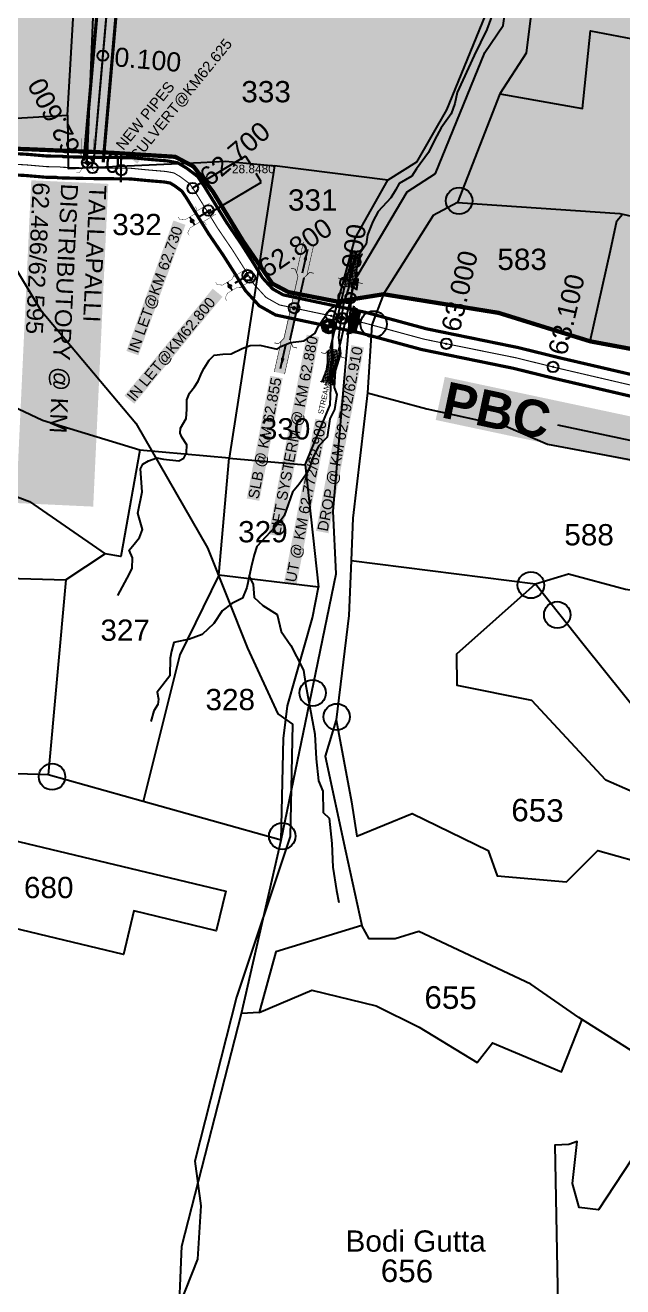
# Model space of a CAD drawing. Header units: inches. Extents: x 215816 to 245985, y 1583903 to 1595496.
# Drawn here: x 219158 to 219720, y 1588146 to 1589333 of the extents above; entities that cross this region are included whole.
import ezdxf
from ezdxf.enums import TextEntityAlignment as Align

# ---------------------------------------------------------------- set-up
doc = ezdxf.new("R2010")
doc.units = ezdxf.units.IN
doc.header["$MEASUREMENT"] = 0
doc.header["$PDMODE"] = 32
doc.header["$PDSIZE"] = 10
doc.linetypes.add('ACAD_ISO02W100', pattern=[15, 12, -3])
doc.linetypes.add('HIDDEN2', pattern=[0.1875, 0.125, -0.0625])
for name, color, linetype in [('BLOCK', 72, 'Continuous'), ('BOUNDRY STONES', 240, 'Continuous'), ('CANAL1', 7, 'Continuous'), ('CSMark', 72, 'Continuous'), ('PLOTS', 7, 'Continuous'), ('PLOTS NO', 7, 'Continuous'), ('ROADS', 1, 'Continuous'), ('STREAMS', 4, 'Continuous'), ('STRUCTURE', 5, 'Continuous'), ('text2', 7, 'Continuous'), ('Title', 7, 'Continuous'), ('WUA -18', 3, 'Continuous')]:
    doc.layers.add(name, color=color, linetype=linetype)
doc.styles.add('FONT1', font='Arial')
doc.styles.get("Standard").update_dxf_attribs({"font": 'arial.ttf'})
doc.dimstyles.get("Standard").update_dxf_attribs({"dimtxt": 0.18, "dimasz": 0.18, "dimexe": 0.18, "dimexo": 0.0625, "dimgap": 0.09, "dimtad": 0, "dimtih": 1, "dimtoh": 1, "dimdec": 4, "dimzin": 0, "dimdsep": 46, "dimtxsty": 'Standard', "dimcen": 0.09, "dimadec": 0, "dimazin": 0, "dimtfac": 1, "dimtdec": 4, "dimtofl": 0, "dimtmove": 0, "dimatfit": 3, "dimfxl": 1, "dimtolj": 1, "dimtzin": 0, "dimarcsym": 0})

# ---------------------------------------------------------------- blocks, each defined once
blk = doc.blocks.new('DROP')
h = blk.add_hatch()
h.set_pattern_fill('ANSI31', color=1, scale=10, angle=45)
h.set_pattern_definition([(90, (-324.4107, -25.7687), (-1.25, 0), [])])
h.paths.add_polyline_path([(-9.9, -4.3), (-13.8, 4.1), (13.8, 4.1), (10.2, -4.3)])
at = {"layer": 'STRUCTURE', "color": 5, "const_width": 0.49}
blk.add_lwpolyline([(-9.9, -4.3), (-13.8, 4.1), (13.8, 4.1), (10.2, -4.3), (-9.9, -4.3)], dxfattribs=at)
at = {"layer": 'STRUCTURE', "color": 5}
blk.add_circle((0, 0), 1.33, dxfattribs=at)
blk = doc.blocks.new('*D13')
at = {"layer": 'Defpoints', "color": 0, "linetype": 'Continuous', "transparency": 16777216}
for p in [(219315.5, 1589180.7), (219379.8, 1589185.6), (219330.4, 1589156)]:
    blk.add_point(p, dxfattribs=at)
at = {"layer": 'text2', "color": 0, "linetype": 'Continuous', "lineweight": -2, "transparency": 16777216}
for p, q in [((219315.6, 1589180.7), (219365.1, 1589210.4)), ((219365, 1589210.2), (219369.8, 1589202.1)), ((219379.7, 1589185.8), (219374.8, 1589193.8)), ((219330.5, 1589156), (219379.9, 1589185.7))]:
    blk.add_line(p, q, dxfattribs=at)
at = {"layer": 'text2', "color": 0, "linetype": 'Continuous', "transparency": 16777216}
for points in [[(219365, 1589210.2), (219365, 1589210.2), (219364.9, 1589210.3)], [(219379.7, 1589185.8), (219379.6, 1589185.7), (219379.8, 1589185.6)]]:
    blk.add_solid(points, dxfattribs=at)
at = {"layer": 'text2', "color": 0, "linetype": 'Continuous', "transparency": 16777216, "insert": (219372.3, 1589198), "char_height": 8, "attachment_point": 5}
blk.add_mtext('\\A1;28.8480', dxfattribs=at)
blk = doc.blocks.new('PUMP')
at = {"layer": 'text2', "linetype": 'Continuous'}
h = blk.add_hatch(color=5, dxfattribs=at)
h.dxf.hatch_style = 1
edge = h.paths.add_edge_path(flags=17)
edge.add_arc((0, 0), 10.1, 0, 360)
edge = h.paths.add_edge_path()
edge.add_arc((0, 0), 13.4, 0, 360)
h = blk.add_hatch(dxfattribs=at)
h.set_pattern_fill('ANSI37', color=1, scale=10)
h.set_pattern_definition([(45, (-205292.2248, -1596949.1993), (-0.8838834765, 0.8838834765), []), (135, (-205292.2248, -1596949.1993), (-0.8838834765, -0.8838834765), [])])
h.paths.add_polyline_path([(0, 10.1), (0, 0), (10.1, 0, 0.414214)])
h.paths.add_polyline_path([(0, 0), (-10.1, 0, 0.414214), (0, -10.1)])
at = {"layer": 'text2', "color": 5, "linetype": 'Continuous'}
for radius in [13.4, 10.1]:
    blk.add_circle((0, 0), radius, dxfattribs=at)
at = {"layer": 'text2', "linetype": 'Continuous'}
blk.add_circle((0, 0), 1.3, dxfattribs=at)
blk = doc.blocks.new('*D18')
at = {"layer": 'Defpoints', "color": 0, "linetype": 'Continuous', "transparency": 16777216}
for p in [(219315.5, 1589180.7), (219379.8, 1589185.6), (219330.4, 1589156)]:
    blk.add_point(p, dxfattribs=at)
at = {"layer": 'text2', "color": 0, "linetype": 'Continuous', "lineweight": -2, "transparency": 16777216}
for p, q in [((219315.6, 1589180.7), (219365.1, 1589210.4)), ((219365, 1589210.2), (219369.8, 1589202.1)), ((219379.7, 1589185.8), (219374.8, 1589193.8)), ((219330.5, 1589156), (219379.9, 1589185.7))]:
    blk.add_line(p, q, dxfattribs=at)
at = {"layer": 'text2', "color": 0, "linetype": 'Continuous', "transparency": 16777216}
for points in [[(219365, 1589210.2), (219365, 1589210.2), (219364.9, 1589210.3)], [(219379.7, 1589185.8), (219379.6, 1589185.7), (219379.8, 1589185.6)]]:
    blk.add_solid(points, dxfattribs=at)
at = {"layer": 'text2', "color": 0, "linetype": 'Continuous', "transparency": 16777216, "insert": (219372.3, 1589198), "char_height": 8, "attachment_point": 5}
blk.add_mtext('\\A1;28.8480', dxfattribs=at)
blk = doc.blocks.new('CIRCLE-BOX')
for p, q in [((-0.5, 0), (0.5, 0)), ((0, 0.5), (0, -0.5))]:
    blk.add_line(p, q)
blk.add_circle((0, 0), 0.2)
blk = doc.blocks.new('UT')
at = {"layer": 'STRUCTURE'}
h = blk.add_hatch(dxfattribs=at)
h.set_pattern_fill('DASH', color=150, scale=8, angle=-39.6278, style=0)
h.set_pattern_definition([(320.372247933, (-4370.464, -6260.8811), (1.40800153113, 0.132407282), [1, -1])])
h.paths.add_polyline_path([(765163, 1700681.9), (765165.6, 1700680.6), (765167.2, 1700680.3), (765169.1, 1700680), (765172.4, 1700679.6), (765176.4, 1700679.3), (765179.5, 1700679.5), (765183.1, 1700679.9), (765187.7, 1700680.9), (765188.9, 1700681.2), (765193.1, 1700682.2), (765196.1, 1700680.2), (765196.1, 1700672.2), (765193.1, 1700670.2), (765190.5, 1700670.8), (765188.1, 1700671.3), (765185.5, 1700671.8), (765183.6, 1700672.1), (765181, 1700672.5), (765180.3, 1700672.5), (765178.5, 1700672.6), (765176.7, 1700672.6), (765174.6, 1700672.5), (765172.5, 1700672.3), (765170.4, 1700672), (765168.5, 1700671.7), (765166.1, 1700671.2), (765165, 1700670.8), (765163, 1700669.7)])
h.paths.add_polyline_path([(765259.1, 1700682.2), (765256.1, 1700680.2), (765256.1, 1700672.2), (765259.1, 1700670.2), (765261.9, 1700671), (765264.4, 1700671.6), (765266.4, 1700672), (765269.1, 1700672.5), (765272.7, 1700673), (765276.1, 1700673.1), (765278.6, 1700672.9), (765281.2, 1700672.7), (765283.9, 1700672.3), (765286.4, 1700671.9), (765288, 1700671.3), (765289.2, 1700670.6), (765289.1, 1700682.7), (765287.6, 1700681.8), (765285.7, 1700681.2), (765283, 1700680.7), (765281.2, 1700680.4), (765276.7, 1700679.9), (765272.7, 1700679.9), (765268.7, 1700680.3), (765264.8, 1700681), (765261.2, 1700681.7)])
at = {"layer": 'STRUCTURE', "color": 150, "const_width": 0.628}
for points in [[(765190.1, 1700688.2), (765190.1, 1700684.2), (765196.1, 1700680.2), (765256.1, 1700680.2), (765262.1, 1700684.2), (765262.1, 1700688.2)], [(765190.1, 1700664.2), (765190.1, 1700668.2), (765196.1, 1700672.2), (765256.1, 1700672.2), (765262.1, 1700668.2), (765262.1, 1700664.2)]]:
    blk.add_lwpolyline(points, dxfattribs=at)
at = {"layer": 'STRUCTURE', "color": 150}
for points in [[(765196.1, 1700680.2), (765256.1, 1700680.2)], [(765196.1, 1700672.2), (765256.1, 1700672.2)], [(765196.1, 1700672.2), (765256.1, 1700672.2)]]:
    blk.add_lwpolyline(points, dxfattribs=at)
at = {"layer": 'STRUCTURE', "color": 0}
blk.add_circle((765226.1, 1700676.2), 1.89, dxfattribs=at)
at = {"layer": 'STRUCTURE', "color": 150}
for points in [[(765163, 1700681.9), (765164.4, 1700681.1), (765167.9, 1700680.2), (765171.2, 1700679.8), (765176.1, 1700679.4), (765184.7, 1700680.3), (765193.1, 1700682.2)], [(765289.1, 1700682.7), (765287.8, 1700681.9), (765284.3, 1700680.9), (765280.9, 1700680.4), (765276.1, 1700679.8), (765267.4, 1700680.5), (765259.1, 1700682.2)], [(765163, 1700669.7), (765164.3, 1700670.6), (765167.8, 1700671.6), (765171.2, 1700672.1), (765176, 1700672.6), (765184.7, 1700672), (765193.1, 1700670.2)], [(765289.2, 1700670.6), (765287.8, 1700671.4), (765284.2, 1700672.3), (765280.9, 1700672.7), (765276.1, 1700673.1), (765267.4, 1700672.2), (765259.1, 1700670.2)]]:
    blk.add_spline(points, degree=3, dxfattribs=at)
at = {"layer": 'STRUCTURE', "color": 0}
blk.add_text('STREAM', height=5, dxfattribs=at).set_placement((765148.2, 1700675.8), align=Align.MIDDLE_CENTER)
for points in [[(765190.9, 1700676), (765164.2, 1700675.8)], [(765289.3, 1700676.7), (765265.4, 1700676.4)]]:
    blk.add_leader(points, dimstyle='Standard', override={"dimasz": 10, "dimgap": 0.09, "dimtad": 0}, dxfattribs=at)
blk = doc.blocks.new('OT')
at = {"layer": 'STRUCTURE', "color": 190}
for points, const_width in [([(769775.2, 1706601.8), (769775.2, 1706597.8), (769769.2, 1706593.8), (769761.8, 1706593.8), (769754.4, 1706593.8), (769748.4, 1706597.8), (769748.4, 1706601.8)], 0.5), ([(769751.4, 1706595.8), (769729.4, 1706595.8)], 0.5), ([(769751.4, 1706579), (769729.4, 1706579)], 0.5), ([(769748.4, 1706573), (769748.4, 1706577), (769754.4, 1706581), (769761.8, 1706581), (769761.8, 1706581), (769761.8, 1706581), (769769.2, 1706581), (769775.2, 1706577), (769775.2, 1706573)], 0.5), ([(769761.8, 1706593.8), (769761.8, 1706581)], 2.5)]:
    blk.add_lwpolyline(points, dxfattribs=dict(at, const_width=const_width))
at = {"layer": 'STRUCTURE', "color": 0}
blk.add_circle((769761.8, 1706587.4), 1.87, dxfattribs=at)
blk.add_leader([(769732.6, 1706587.4), (769753.8, 1706587.4)], dimstyle='Standard', override={"dimasz": 10, "dimgap": 0.09, "dimtad": 0}, dxfattribs=at)
blk = doc.blocks.new('SLB')
at = {"layer": 'STRUCTURE'}
h = blk.add_hatch(dxfattribs=at)
h.set_pattern_fill('DOTS', color=6, scale=20, angle=320.3722, style=0)
h.set_pattern_definition([(320.372247934, (-159.4327, -72.9564), (1.2786241598, 0.5641323054), [0, -1.25])])
h.paths.add_polyline_path([(769699.5, 1706871.1), (769699.5, 1706861.1), (769729.1, 1706861.1), (769732.1, 1706863.1), (769792.1, 1706863.1), (769795.1, 1706861.1), (769824.7, 1706861.1), (769824.7, 1706871.1), (769795.1, 1706871.1), (769792.1, 1706869.1), (769732.1, 1706869.1), (769729.1, 1706871.1)])
at = {"layer": 'STRUCTURE', "color": 6, "const_width": 0.628}
for points in [[(769726.1, 1706877.1), (769726.1, 1706873.1), (769732.1, 1706869.1), (769792.1, 1706869.1), (769798.1, 1706873.1), (769798.1, 1706877.1)], [(769726.1, 1706855.1), (769726.1, 1706859.1), (769732.1, 1706863.1), (769792.1, 1706863.1), (769798.1, 1706859.1), (769798.1, 1706855.1)]]:
    blk.add_lwpolyline(points, dxfattribs=at)
at = {"layer": 'STRUCTURE', "color": 6, "linetype": 'ACAD_ISO02W100', "ltscale": 0.5, "const_width": 0.5}
for points in [[(769699.5, 1706871.1), (769729.1, 1706871.1)], [(769795.1, 1706871.1), (769824.7, 1706871.1)], [(769699.5, 1706861.1), (769729.1, 1706861.1)], [(769795.1, 1706861.1), (769824.7, 1706861.1)]]:
    blk.add_lwpolyline(points, dxfattribs=at)
at = {"layer": 'STRUCTURE', "color": 6}
blk.add_lwpolyline([(769732.1, 1706863.1), (769792.1, 1706863.1)], dxfattribs=at)
blk.add_lwpolyline([(769732.1, 1706863.1), (769792.1, 1706863.1)], dxfattribs=at)
at = {"layer": 'STRUCTURE', "color": 0}
blk.add_circle((769762.1, 1706866.1), 1.24, dxfattribs=at)
for points in [[(769703.8, 1706866), (769726.7, 1706866)], [(769818.6, 1706865.8), (769795.7, 1706865.8)]]:
    blk.add_leader(points, dimstyle='Standard', override={"dimasz": 10, "dimgap": 0.09, "dimtad": 0}, dxfattribs=at)
blk = doc.blocks.new('8888')
at = {"layer": 'Title', "color": 5, "insert": (195105.1, 1605624.96), "char_height": 23, "width": 173.819, "attachment_point": 1, "rotation": 320.80385, "bg_fill": 1, "box_fill_scale": 1.1, "bg_fill_color": 7, "bg_fill_true_color": 16777215, "bg_fill_transparency": 0}
blk.add_mtext('\\pxql;{\\fArial|b1|i0|c0|p34;\\C1;PBC}', dxfattribs=at)
at = {"layer": 'Title', "color": 1}
blk.add_leader([(195232.66, 1605504.62), (195153.95, 1605568.95)], dimstyle='Standard', override={"dimtxt": 5, "dimasz": 50, "dimgap": 0.09, "dimtad": 0, "dimzin": 2}, dxfattribs=at)

msp = doc.modelspace()

# ---------------------------------------------------------------- hatches: boundary and pattern name
at = {"layer": 'PLOTS NO', "true_color": 0xcd6928}
h = msp.add_hatch(color=32, dxfattribs=at)
h.dxf.hatch_style = 1
h.paths.add_polyline_path([(218812.48755, 1589026.46475), (218812.41844, 1589101.10567), (218808.22144, 1589157.61844), (218829.31714, 1589210.41954), (218836.67562, 1589245.47282), (218825.98694, 1589361.08098), (218821.66358, 1589416.15869), (218817.11957, 1589525.46599), (218855.9052, 1589611.0701), (218801.70015, 1589690.39077), (218788.09037, 1589729.83369), (218782.19081, 1589814.39044), (218797.99317, 1589862.10614), (218799.70896, 1589867.28702), (218826.4672, 1589894.33006), (218833.34369, 1589925.44134), (218898.79021, 1590000.7706), (218945.95134, 1590055.05328), (219027.80946, 1590254.10125), (219079.51753, 1590230.05373), (219143.23541, 1590204.15817), (219212.39786, 1590128.75804), (219272.56096, 1590057.45172), (219292.28113, 1590040.44405), (219329.01339, 1590031.19128), (219347.43845, 1590005.42211), (219417.60893, 1589957.84044), (219451.8335, 1589934.63321), (219474.784, 1589898.07221), (219519.08108, 1589872.38937), (219548.17213, 1589855.52278), (219602.81821, 1589793.11589), (219654.145, 1589734.4997), (219654.71317, 1589705.01005), (219661.1916, 1589573.56321), (219677.22073, 1589572.29472), (219688.48815, 1589569.95999), (219701.20908, 1589538.8423), (219716.75938, 1589541.59092), (219717.14119, 1589537.44765), (219725.41208, 1589535.30043), (219749.11645, 1589450.50644), (219759.9689, 1589426.72264), (219823.29397, 1589416.47901), (219912.92521, 1589326.57729), (219937.0509, 1589314.79676), (219990.86273, 1589281.81272), (220011.83537, 1589272.03792), (220060.68653, 1589174.16889), (220067.67279, 1589132.69286), (220042.77037, 1589125.36836), (219996.56568, 1589138.03787), (220013.70875, 1589097.84027), (220030.94521, 1588996.79826), (219945.5082, 1589005.34253), (219822.22265, 1589008.34863), (219791.8634, 1589016.77801), (219689.23274, 1589035.87998), (219603.0829, 1589062.64752), (219494.84856, 1589080.17515), (219451.41677, 1589073.24354), (219405.28913, 1589082.21071), (219390.10087, 1589090.22613), (219362.901, 1589129.7376), (219334.15328, 1589176.7591), (219316.06673, 1589200.29785), (219298.77375, 1589209.46613), (219239.04621, 1589213.24912), (219160.31913, 1589216.60929), (219137.01499, 1589217.42422), (219103.36562, 1589210.13841), (219071.67918, 1589180.57488), (218983.53315, 1589106.62107), (218910.69296, 1589044.22846), (218884.78742, 1589024.76711), (218859.31121, 1589022.61567)])

# ---------------------------------------------------------------- linework, layer by layer
at = {"color": 3}
for p in [(219216, 1589204, 24), (219220.93145, 1589199.01052), (219248, 1589197, 26), (219330, 1589159, 27), (219367, 1589098, 28), (219410.61292, 1589067.1862), (219445.53447, 1589059.79479), (219455.519, 1589057.687), (219467.04694, 1589055.21926), (219553.87411, 1589033.61283)]:
    msp.add_point(p, dxfattribs=at)
at = {"layer": 'BOUNDRY STONES'}
for centre in [(219565.94218, 1589168.05411), (219485.48824, 1589051.92609), (219633.45585, 1588806.57886), (219658.25977, 1588778.51057), (219428.13791, 1588705.04458), (219450.72006, 1588682.53243), (219182.83503, 1588626.27064), (219399.47763, 1588570.31836)]:
    msp.add_circle(centre, 12.44164, dxfattribs=at)
at = {"layer": 'CANAL1', "color": 200, "linetype": 'ByBlock', "ltscale": 40, "const_width": 3, "elevation": 90.515}
for points in [[(219213.03412, 1589205.78294), (219244.0713, 1589561.20867), (219320.82754, 1589978.28177)], [(219230.96588, 1589204.21706), (219261.9287, 1589558.79133), (219338.53025, 1589975.02385)]]:
    msp.add_lwpolyline(points, dxfattribs=at)
at = {"layer": 'CANAL1', "color": 1, "linetype": 'HIDDEN2', "ltscale": 5, "const_width": 2, "elevation": 90.515}
msp.add_lwpolyline([(219222, 1589205), (219253, 1589560), (219329.6789, 1589976.65281)], dxfattribs=at)
at = {"layer": 'CANAL1', "color": 1, "ltscale": 4, "const_width": 3}
for points in [[(219134.63029, 1589213.20185), (219159.32874, 1589211.83726), (219178.40697, 1589210.19144), (219192.69891, 1589210.00686), (219193.4863, 1589209.60295), (219215.67116, 1589209.05888), (219233.47814, 1589208.89658), (219234.03209, 1589208.89159), (219257.84695, 1589208.65717), (219273.06519, 1589207.15954), (219291.2472, 1589205.61777), (219301.05757, 1589203.82936), (219309.12659, 1589199.05803), (219319.88856, 1589190.97486), (219325.80103, 1589182.18398), (219346.98964, 1589147.87953), (219360.75281, 1589127.68902), (219372.55176, 1589109.14795), (219380.868, 1589095.68253), (219390.49056, 1589085.14491), (219400.33487, 1589079.60484), (219421.05432, 1589075.18308), (219457.59839, 1589067.46843), (219478.99135, 1589062.88893), (219535.19185, 1589047.64373), (219621.59616, 1589029.95979), (219660.87464, 1589020.2686), (219751.84987, 1588999.08714)], [(219135.30371, 1589193.13415), (219157.91726, 1589191.88474), (219177.41703, 1589190.20256), (219187.74709, 1589190.06914), (219188.4257, 1589189.72105), (219215.33484, 1589189.06112), (219233.29586, 1589188.89742), (219233.85191, 1589188.89241), (219256.76705, 1589188.66683), (219271.24081, 1589187.24246), (219288.6028, 1589185.77023), (219293.95443, 1589184.79464), (219297.99741, 1589182.40397), (219305.17744, 1589177.01114), (219308.98897, 1589171.34402), (219330.21036, 1589136.98647), (219344.04919, 1589116.68498), (219355.60624, 1589098.52405), (219364.836, 1589083.57947), (219377.88544, 1589069.28909), (219393.18113, 1589060.68116), (219416.90168, 1589055.61892), (219453.43961, 1589047.90557), (219474.27665, 1589043.44507), (219530.56415, 1589028.17627), (219617.19384, 1589010.44621), (219656.21136, 1589000.8194), (219747.46613, 1588979.57286)]]:
    msp.add_lwpolyline(points, dxfattribs=at)
at = {"layer": 'CANAL1', "color": 1, "linetype": 'HIDDEN2', "ltscale": 40, "const_width": 1}
msp.add_lwpolyline([(219134.967, 1589203.168), (219158.623, 1589201.861), (219177.912, 1589200.197), (219190.223, 1589200.038), (219190.956, 1589199.662), (219215.503, 1589199.06), (219220.93145, 1589199.01052), (219233.387, 1589198.897), (219233.942, 1589198.892), (219257.307, 1589198.662), (219272.153, 1589197.201), (219289.925, 1589195.694), (219297.506, 1589194.312), (219303.562, 1589190.731), (219312.533, 1589183.993), (219317.395, 1589176.764), (219338.6, 1589142.433), (219352.401, 1589122.187), (219364.079, 1589103.836), (219372.852, 1589089.631), (219384.188, 1589077.217), (219396.758, 1589070.143), (219418.978, 1589065.401), (219455.519, 1589057.687), (219476.634, 1589053.167), (219532.878, 1589037.91), (219553.87411, 1589033.61283), (219619.35199, 1589020.39666), (219658.49999, 1589010.73766), (219749.61499, 1588989.52366)], dxfattribs=at)
at = {"layer": 'CSMark', "linetype": 'Continuous'}
msp.add_point((219230.69929, 1589304.62089, 90.515), dxfattribs=at)
at = {"layer": 'PLOTS'}
for points in [[(219398.58158, 1588566.62846), (219431.12131, 1588724.46647), (219450.20895, 1588817.05341), (219447.28947, 1588876.08978), (219457.4697, 1588993.95274), (219465.78181, 1589090.18729), (219516.95186, 1589176.66405), (219543.68481, 1589193.77536), (219590.19617, 1589307.52602), (219607.32895, 1589332.89005), (219613.07504, 1589372.74124), (219660.53123, 1589491.75113), (219677.22073, 1589572.29472), (219688.48815, 1589569.95999), (219678.19723, 1589727.33026), (219672.76393, 1589810.41714), (219638.12117, 1589852.96791), (219597.11339, 1589891.61072), (219520.33499, 1589905.84438), (219448.71556, 1589986.48188), (219352.75756, 1590048.28962), (219339.55958, 1590067.31588), (219298.97299, 1590111.42164)], [(219716.75938, 1589541.59092), (219701.20908, 1589538.8423), (219692.74936, 1589503.07471), (219653.4852, 1589400.85465), (219633.37265, 1589342.36383), (219629.06089, 1589307.00734), (219604.32204, 1589268.85465), (219682.18002, 1589254.79971), (219689.56502, 1589327.87562), (219794.94308, 1589307.91034), (219879.29939, 1589285.88686), (219912.92521, 1589326.57729), (219884.58879, 1589354.99922), (219866.55634, 1589373.08609), (219848.06547, 1589391.63276), (219823.29397, 1589416.47901), (219759.9689, 1589426.72264), (219749.11645, 1589450.50644), (219725.41208, 1589535.30043)], [(219052.19553, 1589240.27433), (219197.4482, 1589248.49725), (219204.4186, 1589366.62619), (219396.53772, 1589367.6551), (219592.86373, 1589348.60092), (219554.02281, 1589253.68533), (219525.83363, 1589204.55424), (219498.71589, 1589187.57709)], [(219604.32204, 1589268.85465), (219564.48298, 1589166.50851), (219717.24295, 1589156.09804), (219837.10074, 1589128.79132), (219839.94481, 1589147.33661), (219864.00057, 1589162.71165)], [(219197.4482, 1589248.49725), (219197.96499, 1589198.38321), (219322.8346, 1589204.14772), (219346.12624, 1589205.22296), (219392.04981, 1589200.97885)], [(219421.15772, 1588919.65601), (219444.64498, 1588976.14825), (219447.67069, 1589057.52841), (219468.17727, 1589132.88997), (219498.71589, 1589187.57709), (219392.04981, 1589200.97885), (219349.61659, 1588926.01409), (219265.52702, 1588933.48739), (219247.65756, 1588833.4128), (219232.74298, 1588836.07597), (219195.95972, 1588811.59266), (219179.07735, 1588627.88014)], [(219564.48298, 1589166.50851), (219541.6101, 1589154.37436), (219494.84856, 1589080.17515), (219603.0829, 1589062.64752), (219689.23274, 1589035.87998), (219708.2573, 1589121.31111), (219714.48221, 1589149.26449), (219719.58804, 1589155.56376)], [(219494.84856, 1589080.17515), (219483.91813, 1589051.44664), (219479.64228, 1588987.36546), (219535.47241, 1588972.31838), (219609.96471, 1588955.97144), (219649.16369, 1588939.08424), (219759.46223, 1588918.29756), (219815.30712, 1588885.87762), (219936.8637, 1588889.03567), (219945.5082, 1589005.34253)], [(219689.23274, 1589035.87998), (219791.8634, 1589016.77801), (219822.22265, 1589008.34863), (219872.31354, 1589007.12725), (219948.57258, 1589005.26782), (220030.94521, 1588996.79826)], [(219265.52702, 1588933.48739), (219173.86618, 1588961.4256), (219110.98156, 1588990.80878), (219109.80073, 1589009.47247), (218921.87122, 1589018.59191), (218812.43986, 1589018.56352), (218811.27022, 1588969.98229)], [(219479.64228, 1588987.36546), (219465.88993, 1588869.66275), (219464.27996, 1588829.68134), (219462.1991, 1588778.00567), (219450.0679, 1588679.72514), (219439.85481, 1588645.58448), (219459.11391, 1588556.38652), (219474.25857, 1588486.24451), (219393.33785, 1588461.54542), (219377.80766, 1588404.47006), (219361.04357, 1588403.65476)], [(218782.12834, 1588903.23437), (218811.27022, 1588969.98229), (218956.93955, 1588944.75754), (219018.64133, 1588920.40167), (219050.38555, 1588927.15761), (219161.50627, 1588885.09527), (219232.74298, 1588836.07597)], [(219339.83677, 1588815.97158), (219349.61659, 1588926.01409), (219421.15772, 1588919.65601), (219433.70817, 1588804.6609)], [(218970.89067, 1588638.47431), (218995.78972, 1588849.45712), (219099.12029, 1588821.69672), (219129.57054, 1588813.51608), (219195.95972, 1588811.59266)], [(219464.27996, 1588829.68134), (219637.6688, 1588807.61517), (219668.74608, 1588817.10645), (219722.56609, 1588802.58981), (219837.77, 1588785.7881), (220013.06533, 1588753.33956), (220058.63708, 1588744.89242)], [(219398.58158, 1588566.62846), (219400.53393, 1588662.1825), (219404.29618, 1588692.99798), (219427.98384, 1588775.65887), (219433.70817, 1588804.6609), (219339.83677, 1588815.97158), (219303.08736, 1588741.03819), (219268.64968, 1588602.88538)], [(219450.0679, 1588679.72514), (219464.61996, 1588602.57361), (219469.66696, 1588570.44273), (219521.75171, 1588591.69346), (219593.21047, 1588556.79572), (219601.58075, 1588532.86197), (219667.03735, 1588527.36056), (219696.32218, 1588556.7182), (219750.01237, 1588541.68798), (219795.34649, 1588526.84429), (219850.62736, 1588518.87667), (219857.99395, 1588556.69738), (219726.73199, 1588613.1016), (219703.85872, 1588622.93041), (219634.35867, 1588697.89503), (219564.06354, 1588712.11227), (219563.90499, 1588741.73307), (219637.6688, 1588807.61517)], [(219637.6688, 1588807.61517), (219682.45655, 1588751.67619), (219779.16989, 1588630.8832), (219936.03448, 1588663.66006), (220018.20873, 1588680.83037), (220067.84025, 1588692.79426)], [(219297.97014, 1588020.39512), (219304.92198, 1588184.51689), (219361.04357, 1588403.65476), (219398.58158, 1588566.62846), (219268.64968, 1588602.88538), (219179.07735, 1588627.88014), (219130.29472, 1588629.66728)], [(219114.41792, 1588574.18708), (219346.32801, 1588518.60167), (219337.40901, 1588481.39033), (219259.85886, 1588499.97795), (219250.02088, 1588458.93251), (219090.49813, 1588497.16774)], [(220013.07526, 1588576.22113), (220038.93083, 1588505.99892), (220008.24895, 1588461.69346), (219952.64493, 1588375.74448), (219857.71639, 1588346.87472), (219847.73827, 1588379.6844), (219785.14494, 1588368.47361), (219733.78966, 1588365.044), (219678.63325, 1588399.58266), (219633.31303, 1588430.99365), (219527.91372, 1588480.72497), (219505.77359, 1588473.63423), (219481.38456, 1588473.61647), (219474.25857, 1588486.24451)], [(219377.80766, 1588404.47006), (219427.40314, 1588425.44445), (219487.80905, 1588410.81063), (219528.35673, 1588390.65285), (219583.05657, 1588357.41922), (219597.29013, 1588375.89908), (219662.3282, 1588348.48844), (219681.58089, 1588397.73686)], [(219787.9977, 1588265.54503), (219727.78326, 1588265.54288), (219696.93175, 1588218.71708), (219678.95724, 1588220.96951), (219672.54363, 1588243.41745), (219676.92268, 1588283.16337), (219669.24415, 1588280.3632), (219656.13849, 1588279.63883), (219658.92745, 1588130.09528), (219677.68832, 1588119.10683), (219712.3709, 1588098.79286), (219670.53634, 1588037.67023), (219757.15071, 1588066.26116), (219780.33426, 1588187.43336), (219810.26697, 1588194.8281), (219836.18142, 1588223.12352), (219862.0342, 1588224.94087), (219913.17048, 1588265.66452), (219952.64493, 1588375.74448)]]:
    msp.add_lwpolyline(points, dxfattribs=at)
at = {"layer": 'ROADS', "color": 1}
msp.add_lwpolyline([(218948.36737, 1589434.06873), (219050.62796, 1589266.56681), (219110.45071, 1589167.3727), (219171.88965, 1589065.49875), (219261.61872, 1588958.8029), (219328.98602, 1588841.46161), (219366.77933, 1588747.30577), (219395.28195, 1588685.55952), (219409.21259, 1588675.60632), (219407.03256, 1588570.17594), (219356.48101, 1588418.92517), (219317.19728, 1588264.61154), (219322.91498, 1588222.6803), (219319.69312, 1588172.49013), (219291.65874, 1588101.92708)], dxfattribs=at)
at = {"layer": 'STREAMS', "color": 4}
for points in [[(219597.62511, 1589344.67803), (219592.01452, 1589329.28834), (219580.17911, 1589304.84574), (219563.95738, 1589269.83895), (219561.93651, 1589259.55502), (219558.51861, 1589249.99378), (219548.95175, 1589236.76925), (219542.93485, 1589225.83835), (219537.13283, 1589213.49826), (219525.88575, 1589198.08845), (219521.33517, 1589191.35566), (219509.51266, 1589184.49092), (219506.14111, 1589178.21026), (219501.81512, 1589170.77127), (219489.67566, 1589158.05158), (219484.61651, 1589148.51354), (219479.74897, 1589135.92589), (219478.45447, 1589127.27229), (219464.78404, 1589106.76512), (219463.23857, 1589096.94313), (219461.67678, 1589085.9496), (219456.76306, 1589070.08138), (219455.18424, 1589058.75096), (219453.64224, 1589049.1634), (219452.33126, 1589039.33819), (219454.23037, 1589024.31151), (219451.27154, 1589014.04078), (219449.31005, 1589007.97467), (219448.38888, 1588992.51897), (219450.87572, 1588985.92152), (219448.56758, 1588971.89168), (219444.2218, 1588963.04663), (219441.62262, 1588945.62867), (219433.76958, 1588937.53612), (219427.73637, 1588925.43369), (219425.514, 1588917.49628), (219422.13897, 1588910.98134), (219415.43858, 1588901.46631), (219408.99906, 1588893.82267), (219401.16648, 1588871.81321), (219396.61919, 1588865.31478), (219375.43114, 1588842.8788), (219372.97428, 1588834.94469), (219370.23363, 1588823.49895), (219366.21151, 1588804.33696), (219361.97301, 1588794.33991), (219352.1458, 1588789.22862), (219343.04246, 1588782.23234), (219334.99599, 1588770.3465), (219323.96943, 1588760.00255), (219312.27723, 1588755.66748), (219297.59965, 1588752.49935), (219295.23278, 1588744.28324), (219294.01778, 1588737.92589), (219293.78029, 1588721.05543), (219281.87961, 1588705.71683), (219283.11548, 1588699.37183), (219282.30479, 1588694.08573), (219278.68676, 1588688.10331), (219275.89609, 1588678.13617)], [(219244.618, 1588796.83409), (219253.60155, 1588813.02548), (219258.22647, 1588822.18358), (219258.60296, 1588832.1109), (219255.39042, 1588839.25093), (219260.20543, 1588845.09543), (219265.26046, 1588851.17302), (219267.96947, 1588858.70263), (219263.69052, 1588874.13482), (219267.76217, 1588894.41578), (219266.24361, 1588915.82611), (219268.44054, 1588920.15714), (219273.68837, 1588923.51726), (219281.43378, 1588926.19248), (219287.7317, 1588924.99011), (219302.00933, 1588923.30416), (219306.78381, 1588926.02121), (219309.45278, 1588930.9025), (219309.65143, 1588938.41724), (219304.83234, 1588945.72413), (219303.30628, 1588949.45801), (219303.83579, 1588954.09092), (219309.16703, 1588963.38961), (219309.66456, 1588971.89021), (219309.79256, 1588980.98365), (219312.10716, 1588987.07648), (219317.02019, 1588993.0399), (219320.25144, 1588998.28451), (219323.70887, 1589006.40295), (219325.9058, 1589010.73407), (219330.68332, 1589018.22999), (219335.48261, 1589022.71006), (219343.6689, 1589023.70854), (219351.28881, 1589024.06526), (219361.66942, 1589029.20924), (219369.41744, 1589032.07009), (219378.33732, 1589032.4086), (219394.77018, 1589028.46772), (219398.15055, 1589031.11164), (219407.11745, 1589034.79056), (219420.04686, 1589036.27909), (219430.45602, 1589043.46444), (219433.33028, 1589049.73497), (219443.50284, 1589065.15637), (219446.51183, 1589067.80552), (219458.10573, 1589073.39641)], [(219368.10372, 1588815.59779), (219371.99709, 1588807.04839), (219373.00806, 1588795.00017), (219381.16378, 1588787.33467), (219394.73893, 1588778.88493), (219398.52622, 1588762.78633), (219407.54975, 1588749.6815), (219412.83303, 1588739.22491), (219419.4994, 1588726.38922), (219421.21034, 1588713.76942), (219430.09491, 1588666.37463), (219431.2761, 1588642.95242), (219433.63279, 1588622.53361), (219437.64904, 1588612.66183), (219438.12284, 1588592.64705), (219443.71345, 1588587.28324), (219446.02233, 1588563.46755), (219447.21964, 1588541.1776), (219450.68808, 1588519.23313), (219452.79469, 1588507.87821)]]:
    msp.add_lwpolyline(points, dxfattribs=at)
at = {"layer": 'text2', "color": 3, "linetype": 'Continuous', "elevation": 24}
msp.add_lwpolyline([(219216, 1589204), (219223.40914, 1589386.89728)], dxfattribs=at)
at = {"layer": 'text2', "color": 3, "linetype": 'Continuous', "const_width": 2}
msp.add_lwpolyline([(219247.91489, 1589212.32148), (219247.57256, 1589185.45389)], dxfattribs=at)
at = {"layer": 'text2', "color": 3, "linetype": 'Continuous'}
for p in [(219220.9314, 1589199.01052), (219315.2315, 1589179.98076), (219369.04176, 1589095.80043), (219654.31026, 1589011.77139)]:
    msp.add_point(p, dxfattribs=at)
at = {"layer": 'text2', "linetype": 'Continuous'}
msp.add_point((219456.86283, 1589057.39933), dxfattribs=at)
at = {"layer": 'WUA -18', "color": 17, "const_width": 4}
msp.add_lwpolyline([(219791.8634, 1589016.77801), (219689.23274, 1589035.87998), (219603.0829, 1589062.64752), (219494.84856, 1589080.17515), (219451.41677, 1589073.24354), (219405.28913, 1589082.21071), (219390.10087, 1589090.22613), (219362.901, 1589129.7376), (219334.15328, 1589176.7591), (219316.06673, 1589200.29785), (219298.77375, 1589209.46613), (219239.04621, 1589213.24912), (219160.31913, 1589216.60929), (219137.01499, 1589217.42422)], dxfattribs=at)

# ---------------------------------------------------------------- block references
at = {"rotation": 76.94957329621553}
msp.add_blockref('DROP', (219467, 1589055, 32), dxfattribs=at)
msp.add_blockref('DROP', (219467, 1589055, 32), dxfattribs=at)
at = {"layer": 'BLOCK'}
msp.add_blockref('CIRCLE-BOX', (219222, 1589205, 90.515), dxfattribs=at)
at = {"layer": 'STRUCTURE', "color": 0, "xscale": 0.7, "yscale": 0.7, "zscale": 0.7}
for p, rotation in [((-969162.13322, 2141648.17892, 24), 269.3454934822246), ((64833.65136, 2890522.45399), 211.0475982398647), ((64868.89854, 2890461.04448), 211.0475982398647)]:
    msp.add_blockref('OT', p, dxfattribs=dict(at, rotation=rotation))
at = {"layer": 'STRUCTURE', "color": 0}
for name, p, rotation in [('SLB', (1715387.30771, 463021.35336), 77.30504500016433), ('UT', (1707378.63816, 464800.00808), 77.15127632834118), ('UT', (1707378.63816, 464800.00808), 77.15127632834118)]:
    msp.add_blockref(name, p, dxfattribs=dict(at, rotation=rotation))
at = {"layer": 'text2', "xscale": 1.5, "yscale": 1.5, "zscale": 1.5, "rotation": 27.19417361627614}
msp.add_blockref('8888', (1059920.95193, -686964.07098), dxfattribs=at)
at = {"layer": 'text2', "color": 3, "linetype": 'Continuous', "xscale": 0.5, "yscale": 0.5, "zscale": 0.5}
msp.add_blockref('PUMP', (219443.43227, 1589050.01818), dxfattribs=at)

# ---------------------------------------------------------------- texts
at = {"layer": 'CSMark', "color": 1, "linetype": 'Continuous', "style": 'FONT1'}
for s, rotation, p in [('0.100', 355.00936619, (219241.65759, 1589303.66397)), ('0', 355.0093661, (219232.9583, 1589204.04308))]:
    msp.add_text(s, height=18, rotation=rotation, dxfattribs=at).set_placement(p, align=Align.MIDDLE_LEFT)
at = {"layer": 'CSMark', "color": 1}
for s, rotation, p in [('62.600', 117.48734264, (219202.4992, 1589213.30625)), ('62.700', 40.33858025, (219325.45309, 1589187.48712)), ('62.800', 34.42677344, (219379.98212, 1589102.21407)), ('62.900', 82.40420206, (219459.42199, 1589069.82016)), ('63.000', 76.86060384, (219557.62119, 1589045.72834)), ('63.100', 76.86060384, (219658.10036, 1589023.69324))]:
    msp.add_text(s, height=18, rotation=rotation, dxfattribs=at).set_placement(p, align=Align.MIDDLE_LEFT)
at = {"layer": 'PLOTS NO'}
for s, p in [('333', (219360.97169, 1589260.75916)), ('331', (219404.88852, 1589158.84201)), ('332', (219239.43088, 1589135.76584)), ('583', (219601.88722, 1589103.00829)), ('330', (219379.32424, 1588943.5704)), ('329', (219357.99637, 1588846.7757)), ('588', (219664.92375, 1588843.90606)), ('327', (219228.34401, 1588754.14215)), ('328', (219327.25144, 1588688.84976)), ('680', (219156.43145, 1588512.04626)), ('Bodi Gutta', (219459.03991, 1588179.4186))]:
    msp.add_text(s, height=20, dxfattribs=at).set_placement(p)
for s, p in [('653', (219614.85942, 1588584.4292)), ('655', (219533.12174, 1588408.17874)), ('656', (219492.0432, 1588151.05025))]:
    msp.add_text(s, height=21.189139, rotation=359.19351371, dxfattribs=at).set_placement(p)
at = {"layer": 'STRUCTURE', "color": 5, "attachment_point": 1, "bg_fill": 1, "box_fill_scale": 1.1, "bg_fill_color": 7, "bg_fill_true_color": 16777215, "bg_fill_transparency": 0}
for s, insert, char_height, width, rotation in [('NEW PIPES CULVERT@KM62.625', (219242.13083, 1589221.25225), 10, 146.6073954, 50.92842258), ('TALLAPALLI DISTRIBUTORY @ KM 62.486/62.595', (219234.0775, 1589182.49153), 16, 300.7689137, 267.3285772), ('IN LET@KM 62.730', (219254.09522, 1589027.42153), 10, 128.4697135, 70.16850552), ('IN LET@KM62.800', (219252.43977, 1588984.9162), 10, 128.4697135, 50.49211913), ('LIFT SYSTERM @ KM 62.880', (219387.75982, 1588855.25489), 10, 189.0699864, 79.17085092), ('DROP @ KM 62.792/62.910', (219432.37878, 1588858.38663), 10, 175.9117326, 79.17085092), ('SLB @ KM 62.855', (219367.25537, 1588888.81212), 10, 115.4547067, 79.17085092), ('UT @ KM 62.772/62.900', (219402.39347, 1588810.41041), 10, 154.1723056, 79.17085092)]:
    msp.add_mtext(s, dxfattribs=dict(at, insert=insert, char_height=char_height, width=width, rotation=rotation))

# ---------------------------------------------------------------- dimensions: what is measured, and where the dimension line sits
at = {"layer": 'text2', "color": 3, "linetype": 'Continuous'}
for picture in ['*D13', '*D18']:
    dim = msp.add_aligned_dim(p1=(219315.5458, 1589180.6824), p2=(219330.3973, 1589155.95099), distance=57.58684, dimstyle='Standard', override={"dimtxt": 8, "dimzin": 2}, dxfattribs=at)
    dim.commit()
    dim.dimension.update_dxf_attribs({"geometry": picture, "text_midpoint": (219372.34071, 1589197.96346)})

doc.saveas('drawing.dxf')
